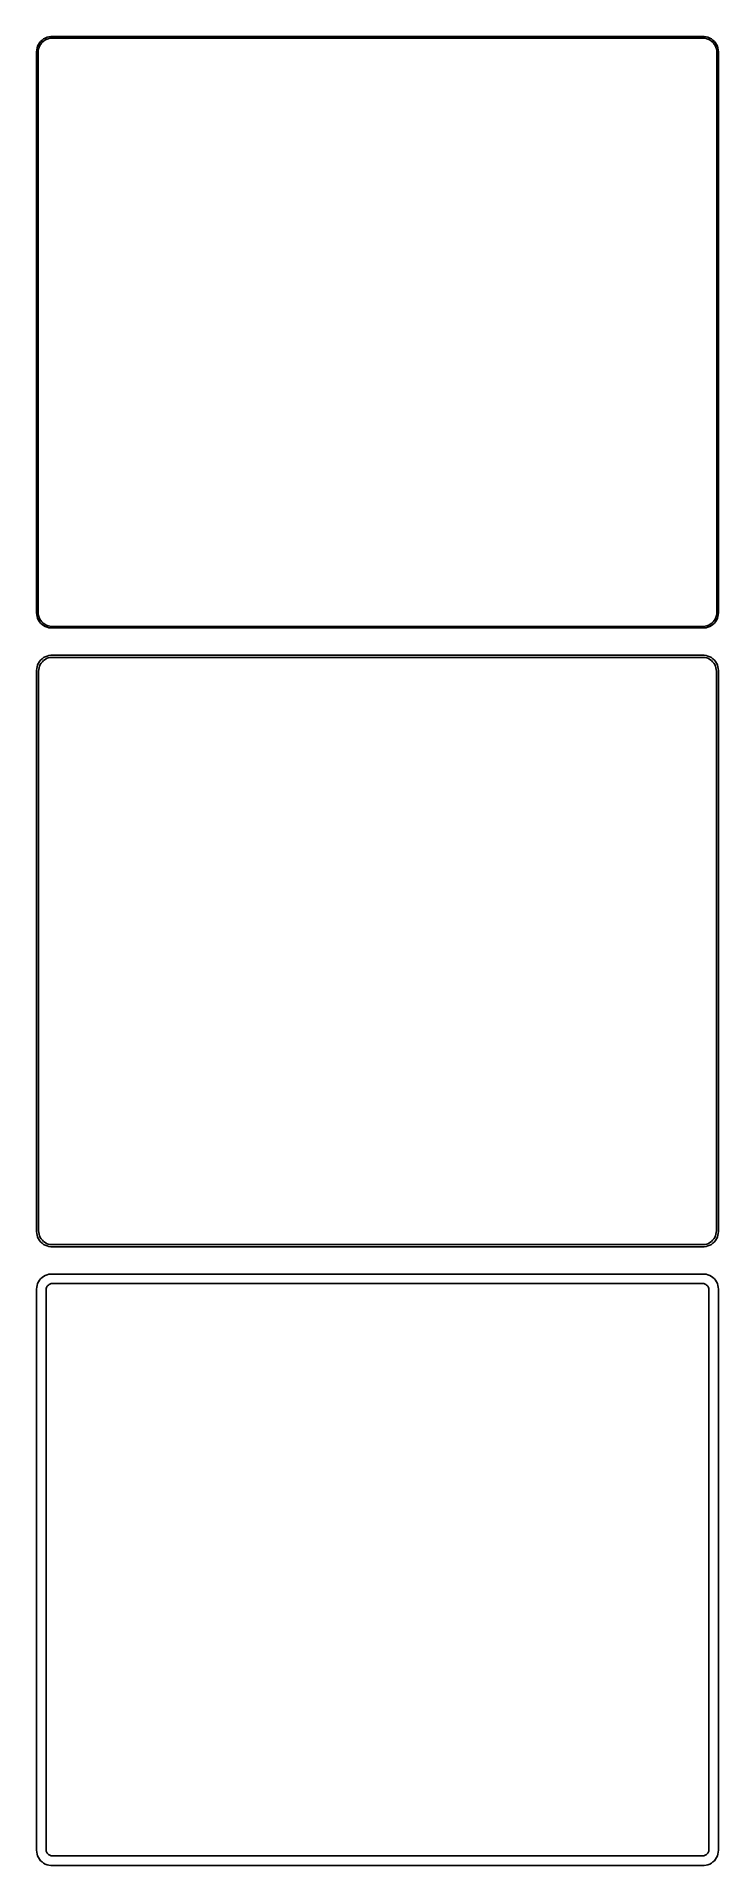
# Model space of a CAD drawing. Header units: metres. Extents: x -112 to 112, y 515 to 1117.
import ezdxf

# ---------------------------------------------------------------- set-up
doc = ezdxf.new("R2010")
doc.units = ezdxf.units.M

msp = doc.modelspace()

# ---------------------------------------------------------------- linework, layer by layer
for p, q in [((-111.145, 1115.92), (-111.545, 1115.44)), ((-110.687, 1116.35), (-111.145, 1115.92)), ((-110.713, 1115.5), (-110.278, 1115.91)), ((-110.179, 1116.72), (-110.687, 1116.35)), ((-110.278, 1115.91), (-109.795, 1116.26)), ((-109.629, 1117.02), (-110.179, 1116.72)), ((-109.795, 1116.26), (-109.272, 1116.55)), ((-109.045, 1117.26), (-109.629, 1117.02)), ((-109.272, 1116.55), (-108.718, 1116.77)), ((-108.437, 1117.41), (-109.045, 1117.26)), ((-108.718, 1116.77), (-108.14, 1116.92)), ((-107.814, 1117.49), (-108.437, 1117.41)), ((-108.14, 1116.92), (-107.548, 1116.99)), ((107.814, 1117.49), (-107.814, 1117.49)), ((-107.548, 1116.99), (107.548, 1116.99)), ((107.548, 1116.99), (108.14, 1116.92)), ((108.437, 1117.41), (107.814, 1117.49)), ((108.14, 1116.92), (108.718, 1116.77)), ((109.045, 1117.26), (108.437, 1117.41)), ((108.718, 1116.77), (109.272, 1116.55)), ((109.629, 1117.02), (109.045, 1117.26)), ((109.272, 1116.55), (109.795, 1116.26)), ((110.179, 1116.72), (109.629, 1117.02)), ((109.795, 1116.26), (110.278, 1115.91)), ((110.687, 1116.35), (110.179, 1116.72)), ((110.278, 1115.91), (110.713, 1115.5)), ((111.145, 1115.92), (110.687, 1116.35)), ((111.545, 1115.44), (111.145, 1115.92)), ((-112.461, 1113.13), (-112.5, 1112.5)), ((-112.5, 1112.5), (-112.5, 927.5)), ((-112.343, 1113.74), (-112.461, 1113.13)), ((-112.149, 1114.34), (-112.343, 1113.74)), ((-111.882, 1114.91), (-112.149, 1114.34)), ((-112, 1112.25), (-111.963, 1112.85)), ((-112, 927.75), (-112, 1112.25)), ((-111.963, 1112.85), (-111.851, 1113.43)), ((-111.545, 1115.44), (-111.882, 1114.91)), ((-111.851, 1113.43), (-111.666, 1114)), ((-111.666, 1114), (-111.412, 1114.54)), ((-111.412, 1114.54), (-111.093, 1115.04)), ((-111.093, 1115.04), (-110.713, 1115.5)), ((110.713, 1115.5), (111.093, 1115.04)), ((111.093, 1115.04), (111.412, 1114.54)), ((111.412, 1114.54), (111.666, 1114)), ((111.882, 1114.91), (111.545, 1115.44)), ((111.666, 1114), (111.851, 1113.43)), ((111.851, 1113.43), (111.963, 1112.85)), ((112.149, 1114.34), (111.882, 1114.91)), ((111.963, 1112.85), (112, 1112.25)), ((112, 1112.25), (112, 927.75)), ((112.343, 1113.74), (112.149, 1114.34)), ((112.461, 1113.13), (112.343, 1113.74)), ((112.5, 1112.5), (112.461, 1113.13)), ((112.5, 927.5), (112.5, 1112.5)), ((-112.5, 927.5), (-112.461, 926.873)), ((-112.461, 926.873), (-112.343, 926.257)), ((-112.343, 926.257), (-112.149, 925.659)), ((-112.149, 925.659), (-111.882, 925.091)), ((-111.963, 927.155), (-112, 927.75)), ((-111.851, 926.569), (-111.963, 927.155)), ((-111.882, 925.091), (-111.545, 924.561)), ((-111.666, 926.001), (-111.851, 926.569)), ((-111.412, 925.462), (-111.666, 926.001)), ((-111.545, 924.561), (-111.145, 924.077)), ((-111.093, 924.958), (-111.412, 925.462)), ((-111.145, 924.077), (-110.687, 923.647)), ((-110.713, 924.498), (-111.093, 924.958)), ((-110.278, 924.09), (-110.713, 924.498)), ((-110.687, 923.647), (-110.179, 923.278)), ((-109.795, 923.739), (-110.278, 924.09)), ((-110.179, 923.278), (-109.629, 922.976)), ((-109.272, 923.452), (-109.795, 923.739)), ((-109.629, 922.976), (-109.045, 922.745)), ((-108.718, 923.232), (-109.272, 923.452)), ((-109.045, 922.745), (-108.437, 922.589)), ((-108.14, 923.084), (-108.718, 923.232)), ((-108.437, 922.589), (-107.814, 922.51)), ((-107.548, 923.009), (-108.14, 923.084)), ((107.548, 923.009), (-107.548, 923.009)), ((108.14, 923.084), (107.548, 923.009)), ((107.814, 922.51), (108.437, 922.589)), ((108.718, 923.232), (108.14, 923.084)), ((108.437, 922.589), (109.045, 922.745)), ((109.272, 923.452), (108.718, 923.232)), ((109.045, 922.745), (109.629, 922.976)), ((109.795, 923.739), (109.272, 923.452)), ((109.629, 922.976), (110.179, 923.278)), ((110.278, 924.09), (109.795, 923.739)), ((110.179, 923.278), (110.687, 923.647)), ((110.713, 924.498), (110.278, 924.09)), ((110.687, 923.647), (111.145, 924.077)), ((111.093, 924.958), (110.713, 924.498)), ((111.412, 925.462), (111.093, 924.958)), ((111.145, 924.077), (111.545, 924.561)), ((111.666, 926.001), (111.412, 925.462)), ((111.545, 924.561), (111.882, 925.091)), ((111.851, 926.569), (111.666, 926.001)), ((111.963, 927.155), (111.851, 926.569)), ((111.882, 925.091), (112.149, 925.659)), ((112, 927.75), (111.963, 927.155)), ((112.149, 925.659), (112.343, 926.257)), ((112.343, 926.257), (112.461, 926.873)), ((112.461, 926.873), (112.5, 927.5)), ((-107.814, 922.51), (107.814, 922.51)), ((-111.882, 910.909), (-112.149, 910.341)), ((-111.545, 911.439), (-111.882, 910.909)), ((-111.145, 911.923), (-111.545, 911.439)), ((-111.262, 910.456), (-110.954, 910.941)), ((-110.687, 912.353), (-111.145, 911.923)), ((-110.954, 910.941), (-110.588, 911.384)), ((-110.179, 912.722), (-110.687, 912.353)), ((-110.588, 911.384), (-110.168, 911.778)), ((-109.629, 913.024), (-110.179, 912.722)), ((-110.168, 911.778), (-109.703, 912.116)), ((-109.703, 912.116), (-109.199, 912.393)), ((-109.045, 913.255), (-109.629, 913.024)), ((-109.199, 912.393), (-108.665, 912.604)), ((-108.437, 913.411), (-109.045, 913.255)), ((-108.665, 912.604), (-108.108, 912.747)), ((-107.814, 913.49), (-108.437, 913.411)), ((-108.108, 912.747), (-107.537, 912.819)), ((107.814, 913.49), (-107.814, 913.49)), ((-107.537, 912.819), (107.537, 912.819)), ((107.537, 912.819), (108.108, 912.747)), ((108.437, 913.411), (107.814, 913.49)), ((108.108, 912.747), (108.665, 912.604)), ((109.045, 913.255), (108.437, 913.411)), ((108.665, 912.604), (109.199, 912.393)), ((109.629, 913.024), (109.045, 913.255)), ((109.199, 912.393), (109.703, 912.116)), ((110.179, 912.722), (109.629, 913.024)), ((109.703, 912.116), (110.168, 911.778)), ((110.168, 911.778), (110.588, 911.384)), ((110.687, 912.353), (110.179, 912.722)), ((110.588, 911.384), (110.954, 910.941)), ((111.145, 911.923), (110.687, 912.353)), ((110.954, 910.941), (111.262, 910.456)), ((111.545, 911.439), (111.145, 911.923)), ((111.882, 910.909), (111.545, 911.439)), ((112.149, 910.341), (111.882, 910.909)), ((-112.461, 909.127), (-112.5, 908.5)), ((-112.5, 908.5), (-112.5, 723.5)), ((-112.343, 909.743), (-112.461, 909.127)), ((-112.149, 910.341), (-112.343, 909.743)), ((-111.828, 908.25), (-111.792, 908.824)), ((-111.828, 723.75), (-111.828, 908.25)), ((-111.792, 908.824), (-111.685, 909.389)), ((-111.685, 909.389), (-111.507, 909.935)), ((-111.507, 909.935), (-111.262, 910.456)), ((111.262, 910.456), (111.507, 909.935)), ((111.507, 909.935), (111.685, 909.389)), ((111.685, 909.389), (111.792, 908.824)), ((111.792, 908.824), (111.828, 908.25)), ((111.828, 908.25), (111.828, 723.75)), ((112.343, 909.743), (112.149, 910.341)), ((112.461, 909.127), (112.343, 909.743)), ((112.5, 908.5), (112.461, 909.127)), ((112.5, 723.5), (112.5, 908.5)), ((-111.792, 723.176), (-111.828, 723.75)), ((111.828, 723.75), (111.792, 723.176)), ((-112.5, 723.5), (-112.461, 722.873)), ((-112.461, 722.873), (-112.343, 722.257)), ((-112.343, 722.257), (-112.149, 721.659)), ((-112.149, 721.659), (-111.882, 721.091)), ((-111.882, 721.091), (-111.545, 720.561)), ((-111.685, 722.611), (-111.792, 723.176)), ((-111.507, 722.065), (-111.685, 722.611)), ((-111.545, 720.561), (-111.145, 720.077)), ((-111.262, 721.544), (-111.507, 722.065)), ((-110.954, 721.059), (-111.262, 721.544)), ((-111.145, 720.077), (-110.687, 719.647)), ((-110.588, 720.616), (-110.954, 721.059)), ((-110.687, 719.647), (-110.179, 719.278)), ((-110.168, 720.222), (-110.588, 720.616)), ((-110.179, 719.278), (-109.629, 718.976)), ((-109.703, 719.884), (-110.168, 720.222)), ((-109.199, 719.607), (-109.703, 719.884)), ((-109.629, 718.976), (-109.045, 718.745)), ((-108.665, 719.396), (-109.199, 719.607)), ((-109.045, 718.745), (-108.437, 718.589)), ((-108.108, 719.253), (-108.665, 719.396)), ((-108.437, 718.589), (-107.814, 718.51)), ((-107.537, 719.181), (-108.108, 719.253)), ((-107.814, 718.51), (107.814, 718.51)), ((107.537, 719.181), (-107.537, 719.181)), ((108.108, 719.253), (107.537, 719.181)), ((107.814, 718.51), (108.437, 718.589)), ((108.665, 719.396), (108.108, 719.253)), ((108.437, 718.589), (109.045, 718.745)), ((109.199, 719.607), (108.665, 719.396)), ((109.045, 718.745), (109.629, 718.976)), ((109.703, 719.884), (109.199, 719.607)), ((109.629, 718.976), (110.179, 719.278)), ((110.168, 720.222), (109.703, 719.884)), ((110.588, 720.616), (110.168, 720.222)), ((110.179, 719.278), (110.687, 719.647)), ((110.954, 721.059), (110.588, 720.616)), ((110.687, 719.647), (111.145, 720.077)), ((111.262, 721.544), (110.954, 721.059)), ((111.145, 720.077), (111.545, 720.561)), ((111.507, 722.065), (111.262, 721.544)), ((111.685, 722.611), (111.507, 722.065)), ((111.545, 720.561), (111.882, 721.091)), ((111.792, 723.176), (111.685, 722.611)), ((111.882, 721.091), (112.149, 721.659)), ((112.149, 721.659), (112.343, 722.257)), ((112.343, 722.257), (112.461, 722.873)), ((112.461, 722.873), (112.5, 723.5)), ((-112.343, 705.743), (-112.461, 705.127)), ((-112.149, 706.341), (-112.343, 705.743)), ((-111.882, 706.909), (-112.149, 706.341)), ((-111.545, 707.439), (-111.882, 706.909)), ((-111.145, 707.923), (-111.545, 707.439)), ((-110.687, 708.353), (-111.145, 707.923)), ((-110.179, 708.722), (-110.687, 708.353)), ((-109.629, 709.024), (-110.179, 708.722)), ((-109.045, 709.255), (-109.629, 709.024)), ((-109.099, 705.266), (-108.957, 705.49)), ((-108.437, 709.411), (-109.045, 709.255)), ((-108.957, 705.49), (-108.788, 705.694)), ((-108.788, 705.694), (-108.595, 705.876)), ((-108.595, 705.876), (-108.38, 706.031)), ((-107.814, 709.49), (-108.437, 709.411)), ((-108.38, 706.031), (-108.148, 706.159)), ((-108.148, 706.159), (-107.902, 706.256)), ((-107.902, 706.256), (-107.645, 706.322)), ((107.814, 709.49), (-107.814, 709.49)), ((-107.645, 706.322), (-107.382, 706.355)), ((-107.382, 706.355), (107.382, 706.355)), ((107.382, 706.355), (107.645, 706.322)), ((107.645, 706.322), (107.902, 706.256)), ((108.437, 709.411), (107.814, 709.49)), ((107.902, 706.256), (108.148, 706.159)), ((108.148, 706.159), (108.38, 706.031)), ((108.38, 706.031), (108.595, 705.876)), ((109.045, 709.255), (108.437, 709.411)), ((108.595, 705.876), (108.788, 705.694)), ((108.788, 705.694), (108.957, 705.49)), ((108.957, 705.49), (109.099, 705.266)), ((109.629, 709.024), (109.045, 709.255)), ((110.179, 708.722), (109.629, 709.024)), ((110.687, 708.353), (110.179, 708.722)), ((111.145, 707.923), (110.687, 708.353)), ((111.545, 707.439), (111.145, 707.923)), ((111.882, 706.909), (111.545, 707.439)), ((112.149, 706.341), (111.882, 706.909)), ((112.343, 705.743), (112.149, 706.341)), ((112.461, 705.127), (112.343, 705.743)), ((-112.461, 705.127), (-112.5, 704.5)), ((-112.5, 704.5), (-112.5, 519.5)), ((-109.36, 704.25), (-109.343, 704.514)), ((-109.36, 519.75), (-109.36, 704.25)), ((-109.343, 704.514), (-109.293, 704.775)), ((-109.293, 704.775), (-109.211, 705.027)), ((-109.211, 705.027), (-109.099, 705.266)), ((109.099, 705.266), (109.211, 705.027)), ((109.211, 705.027), (109.293, 704.775)), ((109.293, 704.775), (109.343, 704.514)), ((109.343, 704.514), (109.36, 704.25)), ((109.36, 704.25), (109.36, 519.75)), ((112.5, 704.5), (112.461, 705.127)), ((112.5, 519.5), (112.5, 704.5)), ((-112.5, 519.5), (-112.461, 518.873)), ((-112.461, 518.873), (-112.343, 518.257)), ((-109.343, 519.486), (-109.36, 519.75)), ((-109.293, 519.225), (-109.343, 519.486)), ((-109.211, 518.973), (-109.293, 519.225)), ((-109.099, 518.734), (-109.211, 518.973)), ((-108.957, 518.51), (-109.099, 518.734)), ((109.099, 518.734), (108.957, 518.51)), ((109.211, 518.973), (109.099, 518.734)), ((109.293, 519.225), (109.211, 518.973)), ((109.343, 519.486), (109.293, 519.225)), ((109.36, 519.75), (109.343, 519.486)), ((112.343, 518.257), (112.461, 518.873)), ((112.461, 518.873), (112.5, 519.5)), ((-112.343, 518.257), (-112.149, 517.659)), ((-112.149, 517.659), (-111.882, 517.091)), ((-111.882, 517.091), (-111.545, 516.561)), ((-111.545, 516.561), (-111.145, 516.077)), ((-111.145, 516.077), (-110.687, 515.647)), ((-110.687, 515.647), (-110.179, 515.278)), ((-110.179, 515.278), (-109.629, 514.976)), ((-109.629, 514.976), (-109.045, 514.745)), ((-109.045, 514.745), (-108.437, 514.589)), ((-108.788, 518.306), (-108.957, 518.51)), ((-108.595, 518.124), (-108.788, 518.306)), ((-108.38, 517.969), (-108.595, 518.124)), ((-108.437, 514.589), (-107.814, 514.51)), ((-108.148, 517.841), (-108.38, 517.969)), ((-107.902, 517.744), (-108.148, 517.841)), ((-107.645, 517.678), (-107.902, 517.744)), ((-107.814, 514.51), (107.814, 514.51)), ((-107.382, 517.645), (-107.645, 517.678)), ((107.382, 517.645), (-107.382, 517.645)), ((107.645, 517.678), (107.382, 517.645)), ((107.902, 517.744), (107.645, 517.678)), ((107.814, 514.51), (108.437, 514.589)), ((108.148, 517.841), (107.902, 517.744)), ((108.38, 517.969), (108.148, 517.841)), ((108.595, 518.124), (108.38, 517.969)), ((108.437, 514.589), (109.045, 514.745)), ((108.788, 518.306), (108.595, 518.124)), ((108.957, 518.51), (108.788, 518.306)), ((109.045, 514.745), (109.629, 514.976)), ((109.629, 514.976), (110.179, 515.278)), ((110.179, 515.278), (110.687, 515.647)), ((110.687, 515.647), (111.145, 516.077)), ((111.145, 516.077), (111.545, 516.561)), ((111.545, 516.561), (111.882, 517.091)), ((111.882, 517.091), (112.149, 517.659)), ((112.149, 517.659), (112.343, 518.257))]:
    msp.add_line(p, q)

doc.saveas('drawing.dxf')
